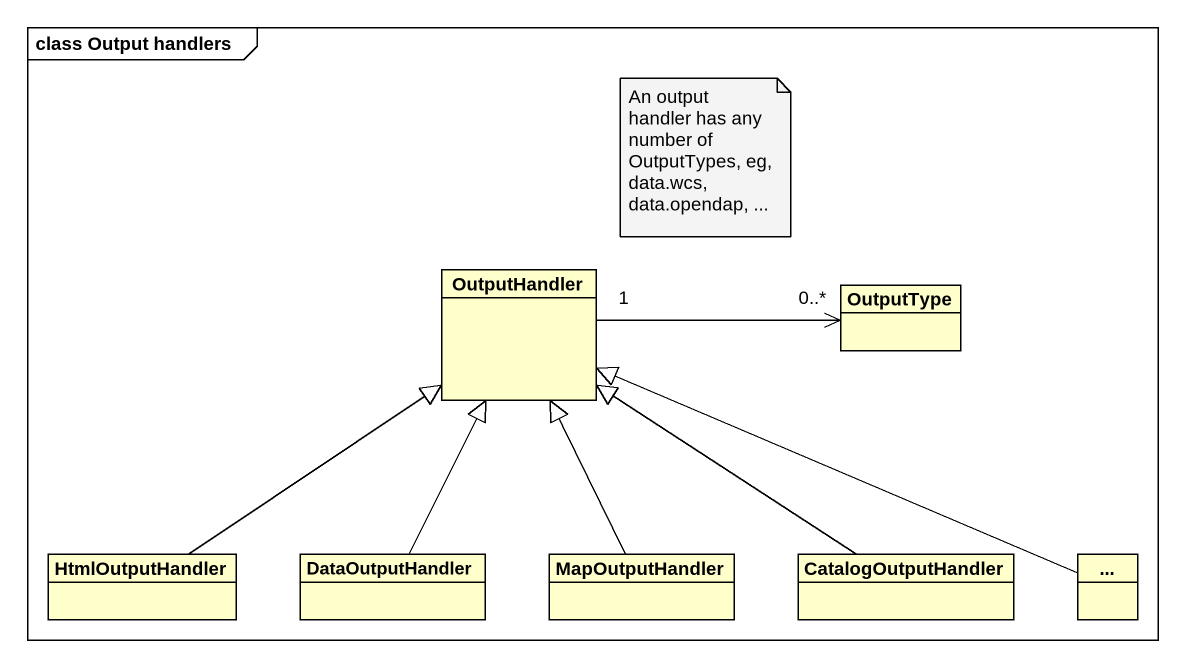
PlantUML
@startuml
mainframe class Output handlers
hide circle
hide empty members
class OutputHandler
class OutputType
class HtmlOutputHandler
class DataOutputHandler
class MapOutputHandler
class CatalogOutputHandler
class "..." as class1
OutputHandler "1" -right-> "0..*" OutputType
HtmlOutputHandler -up-|> OutputHandler
DataOutputHandler -up-|> OutputHandler
MapOutputHandler -up-|> OutputHandler
CatalogOutputHandler -up-|> OutputHandler
class1 -left-|> OutputHandler
note as N1
  An output handler has any number of OutputTypes, eg,
  data.wcs, data.opendap, ...
end note
@enduml
